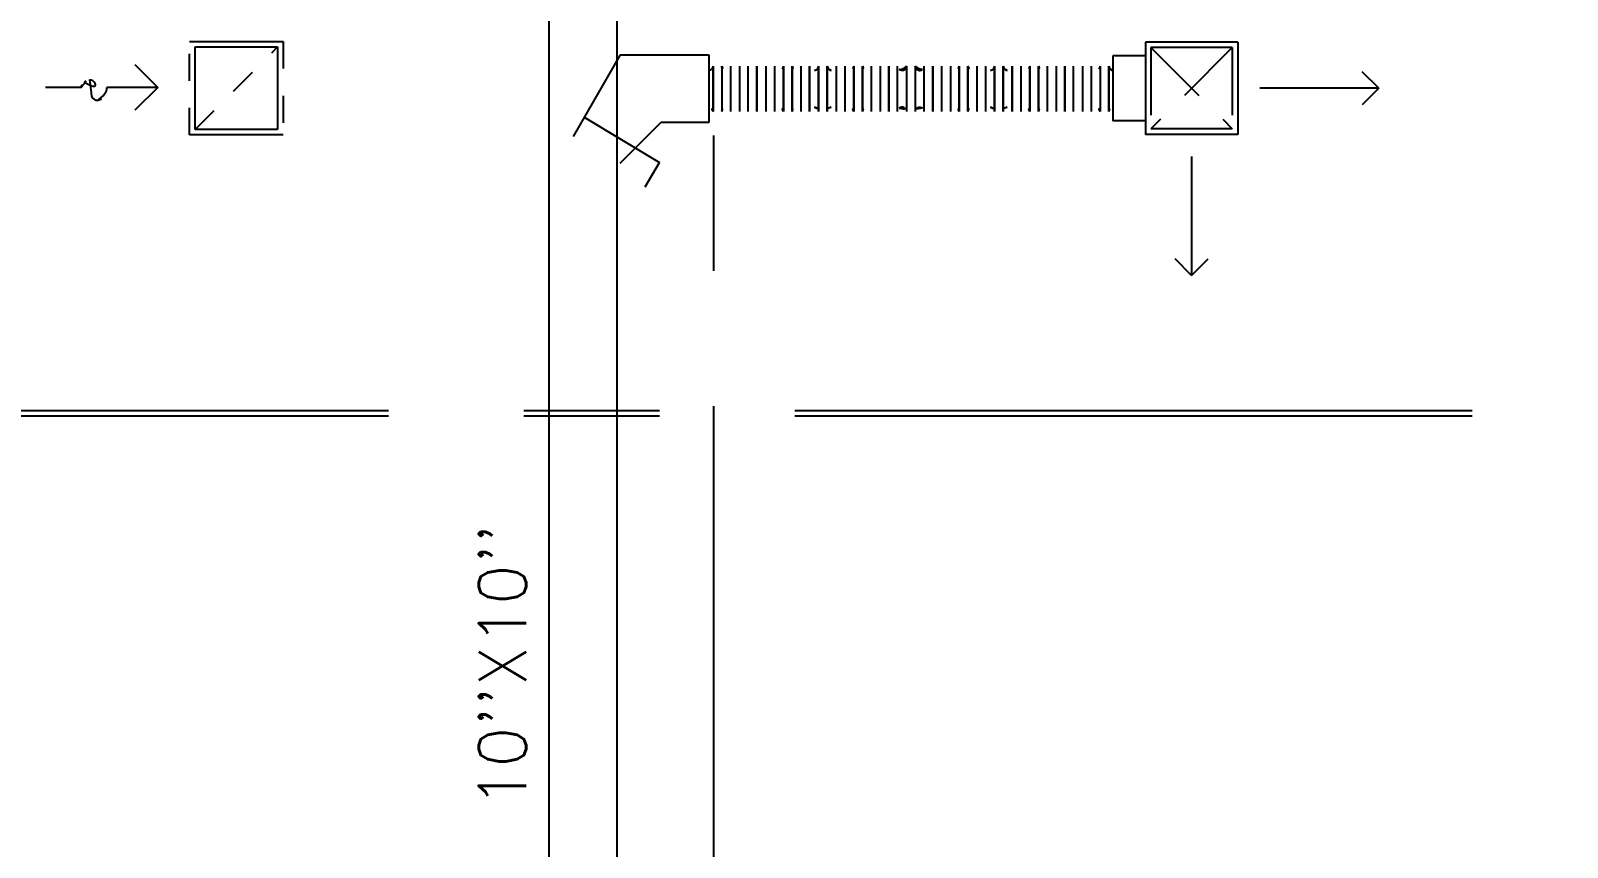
# Model space of a CAD drawing. Extents: x 417866230.2 to 417866327.8, y 43498045.5 to 43498135.4.
# Drawn here: x 417866264.47 to 417866270.15, y 43498089.11 to 43498092.12 of the extents above; entities that cross this region are included whole.
import ezdxf

# ---------------------------------------------------------------- set-up
doc = ezdxf.new("R2010")
doc.units = 0
doc.header["$MEASUREMENT"] = 0
doc.linetypes.add('CENTERX2', pattern=[4, 2.5, -0.5, 0.5, -0.5])
doc.linetypes.add('HIDDEN', pattern=[0.375, 0.25, -0.125])
for name, color, linetype in [('AXES', 11, 'CENTERX2'), ('DUCT', 6, 'CONTINUOUS'), ('M-AC-FLEX', 3, 'CONTINUOUS'), ('M-EGU.', 2, 'CONTINUOUS'), ('SCD', 2, 'CONTINUOUS')]:
    doc.layers.add(name, color=color, linetype=linetype)
doc.styles.add('ROMANS', font='ROMANS.shx', dxfattribs={"width": 0.6})

# ---------------------------------------------------------------- blocks, each defined once
blk = doc.blocks.new('15RCD')
at = {"layer": 'M-EGU.', "linetype": 'HIDDEN'}
for p, q in [((-215.5, -215.5), (-215.5, 215.5)), ((-215.5, 215.5), (215.5, 215.5)), ((215.5, 215.5), (215.5, -215.5)), ((-190.5, -190.5), (190.5, 190.5)), ((215.5, -215.5), (-215.5, -215.5))]:
    blk.add_line(p, q, dxfattribs=at)
at = {"layer": 'M-EGU.'}
for p, q in [((-190.5, -190.5), (-190.5, 190.5)), ((-190.5, 190.5), (190.5, 190.5)), ((190.5, 190.5), (190.5, -190.5)), ((-468.7, 110.1), (-362.7, 4)), ((-717.7, 4), (-880.4, 4)), ((-362.7, 4), (-598.2, 4)), ((-362.7, 4), (-468.7, -102)), ((190.5, -190.5), (-190.5, -190.5))]:
    blk.add_line(p, q, dxfattribs=at)
blk.add_lwpolyline([(-717.7, 4, -0.1324), (-701, 28.2, -0.15664), (-677.9, 37.7, -0.736612), (-658.9, -9.5, 0.774232), (-638, -55.2, 0.203349), (-606.4, -34.6, 0.193808), (-598.2, 4)], format="xyb", dxfattribs=at)

msp = doc.modelspace()

# ---------------------------------------------------------------- linework, layer by layer
at = {"layer": 'AXES'}
for p, q in [((417866266.9969, 43498056.2378), (417866266.9969, 43498134.7153)), ((417866231.2954, 43498090.7221), (417866300.0369, 43498090.7221)), ((417866231.2954, 43498090.7021), (417866300.0369, 43498090.7021))]:
    msp.add_line(p, q, dxfattribs=at)
at = {"layer": 'DUCT'}
for p, q in [((417866266.3891, 43498088.441), (417866266.3891, 43498092.2138)), ((417866266.6391, 43498088.441), (417866266.6391, 43498092.2138)), ((417866266.651, 43498092.0355), (417866266.4771, 43498091.7343)), ((417866266.651, 43498092.0355), (417866266.9779, 43498092.0355)), ((417866266.9779, 43498092.0355), (417866266.9779, 43498091.7855)), ((417866266.5183, 43498091.8056), (417866266.7953, 43498091.6384)), ((417866266.651, 43498091.6355), (417866266.801, 43498091.7855)), ((417866266.9779, 43498091.7855), (417866266.801, 43498091.7855)), ((417866266.7433, 43498091.5482), (417866266.7953, 43498091.6384))]:
    msp.add_line(p, q, dxfattribs=at)
at = {"layer": 'M-AC-FLEX', "color": 11}
for p, q in [((417866266.9933, 43498091.9941), (417866266.9933, 43498091.826)), ((417866266.9933, 43498091.9941), (417866266.9933, 43498091.826)), ((417866266.9933, 43498091.8257), (417866266.9933, 43498091.9938)), ((417866266.9933, 43498091.8257), (417866266.9933, 43498091.9938)), ((417866267.0253, 43498091.9941), (417866267.0253, 43498091.826)), ((417866267.0579, 43498091.9941), (417866267.0579, 43498091.826)), ((417866267.0579, 43498091.9941), (417866267.0579, 43498091.826)), ((417866267.0905, 43498091.9941), (417866267.0905, 43498091.826)), ((417866267.0905, 43498091.9941), (417866267.0905, 43498091.826)), ((417866267.1231, 43498091.8257), (417866267.1231, 43498091.9938)), ((417866267.1551, 43498091.9941), (417866267.1551, 43498091.826)), ((417866267.1551, 43498091.9941), (417866267.1551, 43498091.826)), ((417866267.1551, 43498091.8257), (417866267.1551, 43498091.9938)), ((417866267.1551, 43498091.8257), (417866267.1551, 43498091.9938)), ((417866267.1877, 43498091.9941), (417866267.1877, 43498091.826)), ((417866267.1877, 43498091.9941), (417866267.1877, 43498091.826)), ((417866267.2203, 43498091.9941), (417866267.2203, 43498091.826)), ((417866267.2203, 43498091.9941), (417866267.2203, 43498091.826)), ((417866267.2529, 43498091.9941), (417866267.2529, 43498091.826)), ((417866267.2529, 43498091.9941), (417866267.2529, 43498091.826)), ((417866267.2529, 43498091.8257), (417866267.2529, 43498091.9938)), ((417866267.2529, 43498091.8257), (417866267.2529, 43498091.9938)), ((417866267.2849, 43498091.9941), (417866267.2849, 43498091.826)), ((417866267.2849, 43498091.9941), (417866267.2849, 43498091.826)), ((417866267.2849, 43498091.8257), (417866267.2849, 43498091.9938)), ((417866267.2849, 43498091.8257), (417866267.2849, 43498091.9938)), ((417866267.3175, 43498091.9941), (417866267.3175, 43498091.826)), ((417866267.3175, 43498091.9941), (417866267.3175, 43498091.826)), ((417866267.35, 43498091.9941), (417866267.35, 43498091.826)), ((417866267.35, 43498091.9941), (417866267.35, 43498091.826)), ((417866267.35, 43498091.9941), (417866267.35, 43498091.826)), ((417866267.35, 43498091.8257), (417866267.35, 43498091.9938)), ((417866267.3826, 43498091.9941), (417866267.3826, 43498091.826)), ((417866267.3826, 43498091.9941), (417866267.3826, 43498091.826)), ((417866267.3826, 43498091.8257), (417866267.3826, 43498091.9938)), ((417866267.4146, 43498091.8257), (417866267.4146, 43498091.9938)), ((417866267.4147, 43498091.9941), (417866267.4147, 43498091.826)), ((417866267.4478, 43498091.9941), (417866267.4478, 43498091.826)), ((417866267.4804, 43498091.9941), (417866267.4804, 43498091.826)), ((417866267.4804, 43498091.9941), (417866267.4804, 43498091.826)), ((417866267.513, 43498091.9941), (417866267.513, 43498091.826)), ((417866267.513, 43498091.9941), (417866267.513, 43498091.826)), ((417866267.513, 43498091.8257), (417866267.513, 43498091.9938)), ((417866267.513, 43498091.8257), (417866267.513, 43498091.9938)), ((417866267.545, 43498091.9941), (417866267.545, 43498091.826)), ((417866267.545, 43498091.9941), (417866267.545, 43498091.826)), ((417866267.545, 43498091.8257), (417866267.545, 43498091.9938)), ((417866267.545, 43498091.8257), (417866267.545, 43498091.9938)), ((417866267.5776, 43498091.9941), (417866267.5776, 43498091.826)), ((417866267.5776, 43498091.9941), (417866267.5776, 43498091.826)), ((417866267.6102, 43498091.9941), (417866267.6102, 43498091.826)), ((417866267.6102, 43498091.9941), (417866267.6102, 43498091.826)), ((417866267.6428, 43498091.9941), (417866267.6428, 43498091.826)), ((417866267.6428, 43498091.9941), (417866267.6428, 43498091.826)), ((417866267.6428, 43498091.8257), (417866267.6428, 43498091.9938)), ((417866267.6428, 43498091.8257), (417866267.6428, 43498091.9938)), ((417866267.6748, 43498091.8257), (417866267.6748, 43498091.9938)), ((417866267.7074, 43498091.9941), (417866267.7074, 43498091.826)), ((417866267.7074, 43498091.9941), (417866267.7074, 43498091.826)), ((417866267.7074, 43498091.9941), (417866267.7074, 43498091.826)), ((417866267.7074, 43498091.9941), (417866267.7074, 43498091.826)), ((417866267.74, 43498091.9941), (417866267.74, 43498091.826)), ((417866267.74, 43498091.9941), (417866267.74, 43498091.826)), ((417866267.74, 43498091.9941), (417866267.74, 43498091.826)), ((417866267.74, 43498091.9941), (417866267.74, 43498091.826)), ((417866267.7725, 43498091.8257), (417866267.7725, 43498091.9938)), ((417866267.8046, 43498091.9941), (417866267.8046, 43498091.826)), ((417866267.8046, 43498091.9941), (417866267.8046, 43498091.826)), ((417866267.8046, 43498091.8257), (417866267.8046, 43498091.9938)), ((417866267.8046, 43498091.8257), (417866267.8046, 43498091.9938)), ((417866267.8371, 43498091.9941), (417866267.8371, 43498091.826)), ((417866267.8371, 43498091.9941), (417866267.8371, 43498091.826)), ((417866267.8697, 43498091.9941), (417866267.8697, 43498091.826)), ((417866267.8697, 43498091.9941), (417866267.8697, 43498091.826)), ((417866267.9023, 43498091.9941), (417866267.9023, 43498091.826)), ((417866267.9023, 43498091.9941), (417866267.9023, 43498091.826)), ((417866267.9023, 43498091.8257), (417866267.9023, 43498091.9938)), ((417866267.9023, 43498091.8257), (417866267.9023, 43498091.9938)), ((417866267.9343, 43498091.9941), (417866267.9343, 43498091.826)), ((417866267.9343, 43498091.9941), (417866267.9343, 43498091.826)), ((417866267.9343, 43498091.8257), (417866267.9343, 43498091.9938)), ((417866267.9343, 43498091.8257), (417866267.9343, 43498091.9938)), ((417866267.9669, 43498091.9941), (417866267.9669, 43498091.826)), ((417866267.9669, 43498091.9941), (417866267.9669, 43498091.826)), ((417866267.9995, 43498091.9941), (417866267.9995, 43498091.826)), ((417866268.0327, 43498091.9941), (417866268.0327, 43498091.826)), ((417866268.0327, 43498091.8257), (417866268.0327, 43498091.9938)), ((417866268.0647, 43498091.9941), (417866268.0647, 43498091.826)), ((417866268.0647, 43498091.9941), (417866268.0647, 43498091.826)), ((417866268.0647, 43498091.8257), (417866268.0647, 43498091.9938)), ((417866268.0973, 43498091.9941), (417866268.0973, 43498091.826)), ((417866268.0973, 43498091.9941), (417866268.0973, 43498091.826)), ((417866268.0973, 43498091.9941), (417866268.0973, 43498091.826)), ((417866268.0973, 43498091.8257), (417866268.0973, 43498091.9938)), ((417866268.1299, 43498091.9941), (417866268.1299, 43498091.826)), ((417866268.1299, 43498091.9941), (417866268.1299, 43498091.826)), ((417866268.1625, 43498091.9941), (417866268.1625, 43498091.826)), ((417866268.1625, 43498091.9941), (417866268.1625, 43498091.826)), ((417866268.1625, 43498091.8257), (417866268.1625, 43498091.9938)), ((417866268.1625, 43498091.8257), (417866268.1625, 43498091.9938)), ((417866268.1945, 43498091.9941), (417866268.1945, 43498091.826)), ((417866268.1945, 43498091.9941), (417866268.1945, 43498091.826)), ((417866268.1945, 43498091.8257), (417866268.1945, 43498091.9938)), ((417866268.1945, 43498091.8257), (417866268.1945, 43498091.9938)), ((417866268.2271, 43498091.9941), (417866268.2271, 43498091.826)), ((417866268.2271, 43498091.9941), (417866268.2271, 43498091.826)), ((417866268.2596, 43498091.9941), (417866268.2596, 43498091.826)), ((417866268.2596, 43498091.9941), (417866268.2596, 43498091.826)), ((417866268.2922, 43498091.9941), (417866268.2922, 43498091.826)), ((417866268.2922, 43498091.9941), (417866268.2922, 43498091.826)), ((417866268.2922, 43498091.8257), (417866268.2922, 43498091.9938)), ((417866268.2922, 43498091.8257), (417866268.2922, 43498091.9938)), ((417866268.3243, 43498091.8257), (417866268.3243, 43498091.9938)), ((417866268.3568, 43498091.9941), (417866268.3568, 43498091.826)), ((417866268.3568, 43498091.9941), (417866268.3568, 43498091.826)), ((417866268.3894, 43498091.9941), (417866268.3894, 43498091.826)), ((417866268.3894, 43498091.9941), (417866268.3894, 43498091.826)), ((417866268.422, 43498091.9941), (417866268.422, 43498091.826)), ((417866268.454, 43498091.9941), (417866268.454, 43498091.826)), ((417866268.454, 43498091.9941), (417866268.454, 43498091.826)), ((417866268.454, 43498091.8257), (417866268.454, 43498091.9938)), ((417866268.454, 43498091.8257), (417866268.454, 43498091.9938))]:
    msp.add_line(p, q, dxfattribs=at)
at = {"layer": 'M-AC-FLEX'}
for points in [[(417866266.9779, 43498091.9778, 0.397838), (417866266.9933, 43498091.9941)], [(417866266.9933, 43498091.9941, -0.397837), (417866266.9779, 43498091.9778, -0.397837)], [(417866266.9933, 43498091.9941, -0.397837), (417866266.9779, 43498091.9778, -0.397837)], [(417866267.0253, 43498091.9935, -0.00451), (417866267.0253, 43498091.9938, 1.018005), (417866266.9933, 43498091.9938)], [(417866266.9933, 43498091.9935, 0.00451), (417866266.9933, 43498091.9938, -1.018005), (417866267.0253, 43498091.9938)], [(417866267.0253, 43498091.9941, 1), (417866267.0579, 43498091.9941, -1), (417866267.0905, 43498091.9941)], [(417866267.0253, 43498091.9941, 0.412332), (417866267.0415, 43498091.9778, 0.412332)], [(417866267.0579, 43498091.9941, -1), (417866267.0253, 43498091.9941)], [(417866267.0579, 43498091.9941, -1), (417866267.0905, 43498091.9941)], [(417866267.1231, 43498091.9941, -1), (417866267.0905, 43498091.9941, 1), (417866267.0579, 43498091.9941)], [(417866267.0905, 43498091.9941, 1), (417866267.0579, 43498091.9941)], [(417866267.0905, 43498091.9941, 1), (417866267.1231, 43498091.9941)], [(417866267.1551, 43498091.9935, -0.00451), (417866267.1551, 43498091.9938, 1.018005), (417866267.1231, 43498091.9938)], [(417866267.1231, 43498091.9935, 0.00451), (417866267.1231, 43498091.9938, -1.018005), (417866267.1551, 43498091.9938)], [(417866267.1551, 43498091.9941, 1), (417866267.1877, 43498091.9941, -1), (417866267.2203, 43498091.9941)], [(417866267.1877, 43498091.9941, -1), (417866267.1551, 43498091.9941)], [(417866267.2203, 43498091.9941, 1), (417866267.1877, 43498091.9941)], [(417866267.1877, 43498091.9941, -1), (417866267.2203, 43498091.9941)], [(417866267.2529, 43498091.9941, -1), (417866267.2203, 43498091.9941, 1), (417866267.1877, 43498091.9941)], [(417866267.2203, 43498091.9941, 1), (417866267.2529, 43498091.9941)], [(417866267.2529, 43498091.9941, -0.412332), (417866267.2367, 43498091.9778, -0.412332)], [(417866267.2529, 43498091.9935, 0.00451), (417866267.2529, 43498091.9938, -1.018005), (417866267.2849, 43498091.9938)], [(417866267.2849, 43498091.9935, -0.00451), (417866267.2849, 43498091.9938, 1.018005), (417866267.2529, 43498091.9938)], [(417866267.2849, 43498091.9941, 1), (417866267.3175, 43498091.9941, -1), (417866267.35, 43498091.9941)], [(417866267.3175, 43498091.9941, -1), (417866267.2849, 43498091.9941)], [(417866267.2849, 43498091.9941, 0.412332), (417866267.3011, 43498091.9778, 0.412332)], [(417866267.3175, 43498091.9941, -1), (417866267.35, 43498091.9941)], [(417866267.3826, 43498091.9941, -1), (417866267.35, 43498091.9941, 1), (417866267.3175, 43498091.9941)], [(417866267.35, 43498091.9941, 1), (417866267.3175, 43498091.9941)], [(417866267.35, 43498091.9941, 1), (417866267.3826, 43498091.9941, -1), (417866267.4152, 43498091.9941)], [(417866267.35, 43498091.9941, 1), (417866267.3826, 43498091.9941)], [(417866267.3826, 43498091.9941, -1), (417866267.35, 43498091.9941)], [(417866267.3679, 43498091.9778, 0.385802), (417866267.3826, 43498091.9941, -1), (417866267.4152, 43498091.9941)], [(417866267.3826, 43498091.9941, -0.385802), (417866267.3679, 43498091.9778, -0.385802)], [(417866267.4152, 43498091.9941, 1), (417866267.3826, 43498091.9941)], [(417866267.3826, 43498091.9941, -1), (417866267.4152, 43498091.9941)], [(417866267.4299, 43498091.9778, -0.385802), (417866267.4152, 43498091.9941, 1), (417866267.3826, 43498091.9941)], [(417866267.3826, 43498091.9941, -1), (417866267.4152, 43498091.9941)], [(417866267.4478, 43498091.9941, -1), (417866267.4152, 43498091.9941, 1), (417866267.3826, 43498091.9941)], [(417866267.4152, 43498091.9941, 1), (417866267.3826, 43498091.9941)], [(417866267.4152, 43498091.9941, 1), (417866267.4478, 43498091.9941, -1), (417866267.4804, 43498091.9941)], [(417866267.4152, 43498091.9941, 0.385802), (417866267.4299, 43498091.9778, 0.385802)], [(417866267.4478, 43498091.9941, -1), (417866267.4152, 43498091.9941)], [(417866267.4152, 43498091.9941, 1), (417866267.4478, 43498091.9941)], [(417866267.4804, 43498091.9941, 1), (417866267.4478, 43498091.9941)], [(417866267.4478, 43498091.9941, -1), (417866267.4804, 43498091.9941)], [(417866267.513, 43498091.9941, -1), (417866267.4804, 43498091.9941, 1), (417866267.4478, 43498091.9941)], [(417866267.4804, 43498091.9941, 1), (417866267.513, 43498091.9941)], [(417866267.513, 43498091.9941, -0.412332), (417866267.4968, 43498091.9778, -0.412332)], [(417866267.545, 43498091.9935, -0.00451), (417866267.545, 43498091.9938, 1.018005), (417866267.513, 43498091.9938)], [(417866267.513, 43498091.9935, 0.00451), (417866267.513, 43498091.9938, -1.018005), (417866267.545, 43498091.9938)], [(417866267.545, 43498091.9941, 1), (417866267.5776, 43498091.9941, -1), (417866267.6102, 43498091.9941)], [(417866267.545, 43498091.9941, 0.412332), (417866267.5612, 43498091.9778, 0.412332)], [(417866267.5776, 43498091.9941, -1), (417866267.545, 43498091.9941)], [(417866267.5776, 43498091.9941, -1), (417866267.6102, 43498091.9941)], [(417866267.6428, 43498091.9941, -1), (417866267.6102, 43498091.9941, 1), (417866267.5776, 43498091.9941)], [(417866267.6102, 43498091.9941, 1), (417866267.5776, 43498091.9941)], [(417866267.6102, 43498091.9941, 1), (417866267.6428, 43498091.9941)], [(417866267.6428, 43498091.9935, 0.00451), (417866267.6428, 43498091.9938, -1.018005), (417866267.6748, 43498091.9938)], [(417866267.6748, 43498091.9935, -0.00451), (417866267.6748, 43498091.9938, 1.018005), (417866267.6428, 43498091.9938)], [(417866267.6748, 43498091.9941, 1), (417866267.7074, 43498091.9941, -1), (417866267.74, 43498091.9941)], [(417866267.7074, 43498091.9941, -1), (417866267.6748, 43498091.9941)], [(417866267.6809, 43498091.9813, 0.627854), (417866267.7074, 43498091.9941, -1), (417866267.74, 43498091.9941)], [(417866267.7074, 43498091.9941, -0.627854), (417866267.6809, 43498091.9813, -0.627854)], [(417866267.74, 43498091.9941, 1), (417866267.7074, 43498091.9941)], [(417866267.7074, 43498091.9941, -1), (417866267.74, 43498091.9941)], [(417866267.7664, 43498091.9813, -0.627854), (417866267.74, 43498091.9941, 1), (417866267.7074, 43498091.9941)], [(417866267.7074, 43498091.9941, -1), (417866267.74, 43498091.9941)], [(417866267.7725, 43498091.9941, -1), (417866267.74, 43498091.9941, 1), (417866267.7074, 43498091.9941)], [(417866267.74, 43498091.9941, 1), (417866267.7074, 43498091.9941)], [(417866267.74, 43498091.9941, 0.627854), (417866267.7664, 43498091.9813, 0.627854)], [(417866267.74, 43498091.9941, 1), (417866267.7725, 43498091.9941)], [(417866267.8046, 43498091.9935, -0.00451), (417866267.8046, 43498091.9938, 1.018005), (417866267.7725, 43498091.9938)], [(417866267.7725, 43498091.9935, 0.00451), (417866267.7725, 43498091.9938, -1.018005), (417866267.8046, 43498091.9938)], [(417866267.8046, 43498091.9941, 1), (417866267.8371, 43498091.9941, -1), (417866267.8697, 43498091.9941)], [(417866267.8371, 43498091.9941, -1), (417866267.8046, 43498091.9941)], [(417866267.8697, 43498091.9941, 1), (417866267.8371, 43498091.9941)], [(417866267.8371, 43498091.9941, -1), (417866267.8697, 43498091.9941)], [(417866267.9023, 43498091.9941, -1), (417866267.8697, 43498091.9941, 1), (417866267.8371, 43498091.9941)], [(417866267.8697, 43498091.9941, 1), (417866267.9023, 43498091.9941)], [(417866267.9023, 43498091.9941, -0.412332), (417866267.8861, 43498091.9778, -0.412332)], [(417866267.9023, 43498091.9935, 0.00451), (417866267.9023, 43498091.9938, -1.018005), (417866267.9343, 43498091.9938)], [(417866267.9343, 43498091.9935, -0.00451), (417866267.9343, 43498091.9938, 1.018005), (417866267.9023, 43498091.9938)], [(417866267.9343, 43498091.9941, 1), (417866267.9669, 43498091.9941, -1), (417866267.9995, 43498091.9941)], [(417866267.9669, 43498091.9941, -1), (417866267.9343, 43498091.9941)], [(417866267.9343, 43498091.9941, 0.412332), (417866267.9505, 43498091.9778, 0.412332)], [(417866267.9669, 43498091.9941, -1), (417866267.9995, 43498091.9941)], [(417866268.0321, 43498091.9941, -1), (417866267.9995, 43498091.9941, 1), (417866267.9669, 43498091.9941)], [(417866267.9995, 43498091.9941, 1), (417866267.9669, 43498091.9941)], [(417866267.9995, 43498091.9941, 1), (417866268.0321, 43498091.9941, -1), (417866268.0647, 43498091.9941)], [(417866267.9995, 43498091.9941, 1), (417866268.0321, 43498091.9941)], [(417866268.0321, 43498091.9941, -1), (417866267.9995, 43498091.9941)], [(417866268.0174, 43498091.9778, 0.385802), (417866268.0321, 43498091.9941, -1), (417866268.0647, 43498091.9941)], [(417866268.0321, 43498091.9941, -0.385802), (417866268.0174, 43498091.9778, -0.385802)], [(417866268.0321, 43498091.9941, -1), (417866268.0647, 43498091.9941)], [(417866268.0973, 43498091.9941, -1), (417866268.0647, 43498091.9941, 1), (417866268.0321, 43498091.9941)], [(417866268.0647, 43498091.9941, 1), (417866268.0321, 43498091.9941)], [(417866268.0647, 43498091.9941, 1), (417866268.0321, 43498091.9941)], [(417866268.0321, 43498091.9941, -1), (417866268.0647, 43498091.9941)], [(417866268.0794, 43498091.9778, -0.385802), (417866268.0647, 43498091.9941, 1), (417866268.0321, 43498091.9941)], [(417866268.0647, 43498091.9941, 1), (417866268.0973, 43498091.9941, -1), (417866268.1299, 43498091.9941)], [(417866268.0973, 43498091.9941, -1), (417866268.0647, 43498091.9941)], [(417866268.0647, 43498091.9941, 1), (417866268.0973, 43498091.9941)], [(417866268.0647, 43498091.9941, 0.385802), (417866268.0794, 43498091.9778, 0.385802)], [(417866268.1299, 43498091.9941, 1), (417866268.0973, 43498091.9941)], [(417866268.0973, 43498091.9941, -1), (417866268.1299, 43498091.9941)], [(417866268.1625, 43498091.9941, -1), (417866268.1299, 43498091.9941, 1), (417866268.0973, 43498091.9941)], [(417866268.1299, 43498091.9941, 1), (417866268.1625, 43498091.9941)], [(417866268.1625, 43498091.9941, -0.412332), (417866268.1463, 43498091.9778, -0.412332)], [(417866268.1945, 43498091.9935, -0.00451), (417866268.1945, 43498091.9938, 1.018005), (417866268.1625, 43498091.9938)], [(417866268.1625, 43498091.9935, 0.00451), (417866268.1625, 43498091.9938, -1.018005), (417866268.1945, 43498091.9938)], [(417866268.1945, 43498091.9941, 1), (417866268.2271, 43498091.9941, -1), (417866268.2596, 43498091.9941)], [(417866268.1945, 43498091.9941, 0.412332), (417866268.2107, 43498091.9778, 0.412332)], [(417866268.2271, 43498091.9941, -1), (417866268.1945, 43498091.9941)], [(417866268.2271, 43498091.9941, -1), (417866268.2596, 43498091.9941)], [(417866268.2922, 43498091.9941, -1), (417866268.2596, 43498091.9941, 1), (417866268.2271, 43498091.9941)], [(417866268.2596, 43498091.9941, 1), (417866268.2271, 43498091.9941)], [(417866268.2596, 43498091.9941, 1), (417866268.2922, 43498091.9941)], [(417866268.2922, 43498091.9935, 0.00451), (417866268.2922, 43498091.9938, -1.018005), (417866268.3243, 43498091.9938)], [(417866268.3243, 43498091.9935, -0.00451), (417866268.3243, 43498091.9938, 1.018005), (417866268.2922, 43498091.9938)], [(417866268.3243, 43498091.9941, 1), (417866268.3568, 43498091.9941, -1), (417866268.3894, 43498091.9941)], [(417866268.3568, 43498091.9941, -1), (417866268.3243, 43498091.9941)], [(417866268.3894, 43498091.9941, 1), (417866268.3568, 43498091.9941)], [(417866268.3568, 43498091.9941, -1), (417866268.3894, 43498091.9941)], [(417866268.422, 43498091.9941, -1), (417866268.3894, 43498091.9941, 1), (417866268.3568, 43498091.9941)], [(417866268.3894, 43498091.9941, 1), (417866268.422, 43498091.9941)], [(417866268.422, 43498091.9941, -0.412332), (417866268.4058, 43498091.9778, -0.412332)], [(417866268.422, 43498091.9935, 0.00451), (417866268.422, 43498091.9938, -1.018005), (417866268.454, 43498091.9938)], [(417866268.454, 43498091.9935, -0.00451), (417866268.454, 43498091.9938, 1.018005), (417866268.422, 43498091.9938)], [(417866268.4694, 43498091.9778, -0.397838), (417866268.454, 43498091.9941)], [(417866268.454, 43498091.9941, 0.397837), (417866268.4694, 43498091.9778, 0.397837)], [(417866268.454, 43498091.9941, 0.397837), (417866268.4694, 43498091.9778, 0.397837)], [(417866266.9933, 43498091.826, 0.412332), (417866266.9771, 43498091.8423, 0.412332)], [(417866266.9933, 43498091.826, 0.397837), (417866266.9779, 43498091.8422, 0.397837)], [(417866266.9933, 43498091.826, -0.00451), (417866266.9933, 43498091.8257, 0.008922), (417866266.9933, 43498091.8251)], [(417866267.0253, 43498091.826, -0.999838), (417866266.9933, 43498091.8254)], [(417866266.9933, 43498091.826, 0.999838), (417866267.0253, 43498091.8254)], [(417866266.9933, 43498091.826, 0.999838), (417866267.0253, 43498091.8254)], [(417866267.0253, 43498091.826, -0.999838), (417866266.9933, 43498091.8254)], [(417866266.9933, 43498091.8254, -0.004461), (417866266.9933, 43498091.8257)], [(417866266.9933, 43498091.8254, -0.004461), (417866266.9933, 43498091.8257)], [(417866266.9933, 43498091.8257, 0.008922), (417866266.9933, 43498091.8251)], [(417866267.0253, 43498091.826, -0.412332), (417866267.0415, 43498091.8423, -0.412332)], [(417866267.0253, 43498091.826, -1), (417866267.0579, 43498091.826, 1), (417866267.0905, 43498091.826)], [(417866267.0253, 43498091.826, 0.00451), (417866267.0253, 43498091.8257, -0.008922), (417866267.0253, 43498091.8251)], [(417866267.0253, 43498091.8254, 0.004461), (417866267.0253, 43498091.8257)], [(417866267.0253, 43498091.8257, -0.008922), (417866267.0253, 43498091.8251)], [(417866267.0253, 43498091.8254, 0.004461), (417866267.0253, 43498091.8257)], [(417866267.1231, 43498091.826, 1), (417866267.0905, 43498091.826, -1), (417866267.0579, 43498091.826)], [(417866267.1231, 43498091.826, -0.00451), (417866267.1231, 43498091.8257, 0.008922), (417866267.1231, 43498091.8251)], [(417866267.1551, 43498091.826, -0.999838), (417866267.1231, 43498091.8254)], [(417866267.1231, 43498091.826, 0.999838), (417866267.1551, 43498091.8254)], [(417866267.1231, 43498091.826, 0.999838), (417866267.1551, 43498091.8254)], [(417866267.1551, 43498091.826, -0.999838), (417866267.1231, 43498091.8254)], [(417866267.1231, 43498091.8254, -0.004461), (417866267.1231, 43498091.8257)], [(417866267.1231, 43498091.8254, -0.004461), (417866267.1231, 43498091.8257)], [(417866267.1231, 43498091.8257, 0.008922), (417866267.1231, 43498091.8251)], [(417866267.1551, 43498091.826, -1), (417866267.1877, 43498091.826, 1), (417866267.2203, 43498091.826)], [(417866267.1551, 43498091.826, 0.00451), (417866267.1551, 43498091.8257, -0.008922), (417866267.1551, 43498091.8251)], [(417866267.1551, 43498091.8254, 0.004461), (417866267.1551, 43498091.8257)], [(417866267.1551, 43498091.8257, -0.008922), (417866267.1551, 43498091.8251)], [(417866267.1551, 43498091.8254, 0.004461), (417866267.1551, 43498091.8257)], [(417866267.2529, 43498091.826, 1), (417866267.2203, 43498091.826, -1), (417866267.1877, 43498091.826)], [(417866267.2529, 43498091.826, 0.412332), (417866267.2367, 43498091.8423, 0.412332)], [(417866267.2529, 43498091.826, 0.999838), (417866267.2849, 43498091.8254)], [(417866267.2529, 43498091.826, 0.999838), (417866267.2849, 43498091.8254)], [(417866267.2849, 43498091.826, -0.999838), (417866267.2529, 43498091.8254)], [(417866267.2529, 43498091.826, -0.00451), (417866267.2529, 43498091.8257, 0.008922), (417866267.2529, 43498091.8251)], [(417866267.2849, 43498091.826, -0.999838), (417866267.2529, 43498091.8254)], [(417866267.2529, 43498091.8254, -0.004461), (417866267.2529, 43498091.8257)], [(417866267.2529, 43498091.8257, 0.008922), (417866267.2529, 43498091.8251)], [(417866267.2529, 43498091.8254, -0.004461), (417866267.2529, 43498091.8257)], [(417866267.2849, 43498091.826, -1), (417866267.3175, 43498091.826, 1), (417866267.35, 43498091.826)], [(417866267.2849, 43498091.826, -0.412332), (417866267.3011, 43498091.8423, -0.412332)], [(417866267.2849, 43498091.826, 0.00451), (417866267.2849, 43498091.8257, -0.008922), (417866267.2849, 43498091.8251)], [(417866267.2849, 43498091.8254, 0.004461), (417866267.2849, 43498091.8257)], [(417866267.2849, 43498091.8254, 0.004461), (417866267.2849, 43498091.8257)], [(417866267.2849, 43498091.8257, -0.008922), (417866267.2849, 43498091.8251)], [(417866267.3826, 43498091.826, 1), (417866267.35, 43498091.826, -1), (417866267.3175, 43498091.826)], [(417866267.35, 43498091.826, -1), (417866267.3826, 43498091.826, 1), (417866267.4152, 43498091.826)], [(417866267.35, 43498091.826, 0.00451), (417866267.35, 43498091.8257, -0.008922), (417866267.35, 43498091.8251)], [(417866267.35, 43498091.8254, 0.004461), (417866267.35, 43498091.8257)], [(417866267.3679, 43498091.8422, -0.385802), (417866267.3826, 43498091.826, 1), (417866267.4152, 43498091.826)], [(417866267.4478, 43498091.826, 1), (417866267.4152, 43498091.826, -1), (417866267.3826, 43498091.826)], [(417866267.4299, 43498091.8422, 0.385802), (417866267.4152, 43498091.826, -1), (417866267.3826, 43498091.826)], [(417866267.3826, 43498091.826, -0.00451), (417866267.3826, 43498091.8257, 0.008922), (417866267.3826, 43498091.8251)], [(417866267.3826, 43498091.8254, -0.004461), (417866267.3826, 43498091.8257)], [(417866267.4152, 43498091.826, -1), (417866267.4478, 43498091.826, 1), (417866267.4804, 43498091.826)], [(417866267.4152, 43498091.826, 0.00451), (417866267.4152, 43498091.8257, -0.008922), (417866267.4152, 43498091.8251)], [(417866267.4152, 43498091.8254, 0.004461), (417866267.4152, 43498091.8257)], [(417866267.513, 43498091.826, 1), (417866267.4804, 43498091.826, -1), (417866267.4478, 43498091.826)], [(417866267.4478, 43498091.826, -0.00451), (417866267.4478, 43498091.8257, 0.008922), (417866267.4478, 43498091.8251)], [(417866267.4478, 43498091.8254, -0.004461), (417866267.4478, 43498091.8257)], [(417866267.513, 43498091.826, 0.412332), (417866267.4968, 43498091.8423, 0.412332)], [(417866267.513, 43498091.826, -0.00451), (417866267.513, 43498091.8257, 0.008922), (417866267.513, 43498091.8251)], [(417866267.545, 43498091.826, -0.999838), (417866267.513, 43498091.8254)], [(417866267.513, 43498091.826, 0.999838), (417866267.545, 43498091.8254)], [(417866267.513, 43498091.826, 0.999838), (417866267.545, 43498091.8254)], [(417866267.545, 43498091.826, -0.999838), (417866267.513, 43498091.8254)], [(417866267.513, 43498091.8254, -0.004461), (417866267.513, 43498091.8257)], [(417866267.513, 43498091.8254, -0.004461), (417866267.513, 43498091.8257)], [(417866267.513, 43498091.8257, 0.008922), (417866267.513, 43498091.8251)], [(417866267.545, 43498091.826, -0.412332), (417866267.5612, 43498091.8423, -0.412332)], [(417866267.545, 43498091.826, -1), (417866267.5776, 43498091.826, 1), (417866267.6102, 43498091.826)], [(417866267.545, 43498091.826, 0.00451), (417866267.545, 43498091.8257, -0.008922), (417866267.545, 43498091.8251)], [(417866267.545, 43498091.8254, 0.004461), (417866267.545, 43498091.8257)], [(417866267.545, 43498091.8257, -0.008922), (417866267.545, 43498091.8251)], [(417866267.545, 43498091.8254, 0.004461), (417866267.545, 43498091.8257)], [(417866267.6428, 43498091.826, 1), (417866267.6102, 43498091.826, -1), (417866267.5776, 43498091.826)], [(417866267.6428, 43498091.826, 0.999838), (417866267.6748, 43498091.8254)], [(417866267.6748, 43498091.826, -0.999838), (417866267.6428, 43498091.8254)], [(417866267.6428, 43498091.826, -0.00451), (417866267.6428, 43498091.8257, 0.008922), (417866267.6428, 43498091.8251)], [(417866267.6748, 43498091.826, -0.999838), (417866267.6428, 43498091.8254)], [(417866267.6428, 43498091.826, 0.999838), (417866267.6748, 43498091.8254)], [(417866267.6428, 43498091.8254, -0.004461), (417866267.6428, 43498091.8257)], [(417866267.6428, 43498091.8257, 0.008922), (417866267.6428, 43498091.8251)], [(417866267.6428, 43498091.8254, -0.004461), (417866267.6428, 43498091.8257)], [(417866267.6748, 43498091.826, -1), (417866267.7074, 43498091.826, 1), (417866267.74, 43498091.826)], [(417866267.6748, 43498091.826, 0.00451), (417866267.6748, 43498091.8257, -0.008922), (417866267.6748, 43498091.8251)], [(417866267.6748, 43498091.8254, 0.004461), (417866267.6748, 43498091.8257)], [(417866267.6748, 43498091.8254, 0.004461), (417866267.6748, 43498091.8257)], [(417866267.6748, 43498091.8257, -0.008922), (417866267.6748, 43498091.8251)], [(417866267.6809, 43498091.8387, -0.627854), (417866267.7074, 43498091.826, 1), (417866267.74, 43498091.826)], [(417866267.7664, 43498091.8387, 0.627854), (417866267.74, 43498091.826, -1), (417866267.7074, 43498091.826)], [(417866267.7725, 43498091.826, 1), (417866267.74, 43498091.826, -1), (417866267.7074, 43498091.826)], [(417866267.7725, 43498091.826, -0.00451), (417866267.7725, 43498091.8257, 0.008922), (417866267.7725, 43498091.8251)], [(417866267.8046, 43498091.826, -0.999838), (417866267.7725, 43498091.8254)], [(417866267.7725, 43498091.826, 0.999838), (417866267.8046, 43498091.8254)], [(417866267.7725, 43498091.826, 0.999838), (417866267.8046, 43498091.8254)], [(417866267.8046, 43498091.826, -0.999838), (417866267.7725, 43498091.8254)], [(417866267.7725, 43498091.8254, -0.004461), (417866267.7725, 43498091.8257)], [(417866267.7725, 43498091.8254, -0.004461), (417866267.7725, 43498091.8257)], [(417866267.7725, 43498091.8257, 0.008922), (417866267.7725, 43498091.8251)], [(417866267.8046, 43498091.826, -1), (417866267.8371, 43498091.826, 1), (417866267.8697, 43498091.826)], [(417866267.8046, 43498091.826, 0.00451), (417866267.8046, 43498091.8257, -0.008922), (417866267.8046, 43498091.8251)], [(417866267.8046, 43498091.8254, 0.004461), (417866267.8046, 43498091.8257)], [(417866267.8046, 43498091.8257, -0.008922), (417866267.8046, 43498091.8251)], [(417866267.8046, 43498091.8254, 0.004461), (417866267.8046, 43498091.8257)], [(417866267.9023, 43498091.826, 1), (417866267.8697, 43498091.826, -1), (417866267.8371, 43498091.826)], [(417866267.9023, 43498091.826, 0.412332), (417866267.8861, 43498091.8423, 0.412332)], [(417866267.9023, 43498091.826, 0.999838), (417866267.9343, 43498091.8254)], [(417866267.9343, 43498091.826, -0.999838), (417866267.9023, 43498091.8254)], [(417866267.9023, 43498091.826, -0.00451), (417866267.9023, 43498091.8257, 0.008922), (417866267.9023, 43498091.8251)], [(417866267.9343, 43498091.826, -0.999838), (417866267.9023, 43498091.8254)], [(417866267.9023, 43498091.826, 0.999838), (417866267.9343, 43498091.8254)], [(417866267.9023, 43498091.8254, -0.004461), (417866267.9023, 43498091.8257)], [(417866267.9023, 43498091.8257, 0.008922), (417866267.9023, 43498091.8251)], [(417866267.9023, 43498091.8254, -0.004461), (417866267.9023, 43498091.8257)], [(417866267.9343, 43498091.826, -1), (417866267.9669, 43498091.826, 1), (417866267.9995, 43498091.826)], [(417866267.9343, 43498091.826, -0.412332), (417866267.9505, 43498091.8423, -0.412332)], [(417866267.9343, 43498091.826, 0.00451), (417866267.9343, 43498091.8257, -0.008922), (417866267.9343, 43498091.8251)], [(417866267.9343, 43498091.8254, 0.004461), (417866267.9343, 43498091.8257)], [(417866267.9343, 43498091.8254, 0.004461), (417866267.9343, 43498091.8257)], [(417866267.9343, 43498091.8257, -0.008922), (417866267.9343, 43498091.8251)], [(417866268.0321, 43498091.826, 1), (417866267.9995, 43498091.826, -1), (417866267.9669, 43498091.826)], [(417866267.9995, 43498091.826, -1), (417866268.0321, 43498091.826, 1), (417866268.0647, 43498091.826)], [(417866267.9995, 43498091.826, 0.00451), (417866267.9995, 43498091.8257, -0.008922), (417866267.9995, 43498091.8251)], [(417866267.9995, 43498091.8254, 0.004461), (417866267.9995, 43498091.8257)], [(417866268.0174, 43498091.8422, -0.385802), (417866268.0321, 43498091.826, 1), (417866268.0647, 43498091.826)], [(417866268.0973, 43498091.826, 1), (417866268.0647, 43498091.826, -1), (417866268.0321, 43498091.826)], [(417866268.0794, 43498091.8422, 0.385802), (417866268.0647, 43498091.826, -1), (417866268.0321, 43498091.826)], [(417866268.0321, 43498091.826, -0.00451), (417866268.0321, 43498091.8257, 0.008922), (417866268.0321, 43498091.8251)], [(417866268.0321, 43498091.8254, -0.004461), (417866268.0321, 43498091.8257)], [(417866268.0647, 43498091.826, -1), (417866268.0973, 43498091.826, 1), (417866268.1299, 43498091.826)], [(417866268.0647, 43498091.826, 0.00451), (417866268.0647, 43498091.8257, -0.008922), (417866268.0647, 43498091.8251)], [(417866268.0647, 43498091.8254, 0.004461), (417866268.0647, 43498091.8257)], [(417866268.1625, 43498091.826, 1), (417866268.1299, 43498091.826, -1), (417866268.0973, 43498091.826)], [(417866268.0973, 43498091.826, -0.00451), (417866268.0973, 43498091.8257, 0.008922), (417866268.0973, 43498091.8251)], [(417866268.0973, 43498091.8254, -0.004461), (417866268.0973, 43498091.8257)], [(417866268.1625, 43498091.826, 0.412332), (417866268.1463, 43498091.8423, 0.412332)], [(417866268.1625, 43498091.826, 0.999838), (417866268.1945, 43498091.8254)], [(417866268.1625, 43498091.826, 0.999838), (417866268.1945, 43498091.8254)], [(417866268.1625, 43498091.826, -0.00451), (417866268.1625, 43498091.8257, 0.008922), (417866268.1625, 43498091.8251)], [(417866268.1945, 43498091.826, -0.999838), (417866268.1625, 43498091.8254)], [(417866268.1945, 43498091.826, -0.999838), (417866268.1625, 43498091.8254)], [(417866268.1625, 43498091.8254, -0.004461), (417866268.1625, 43498091.8257)], [(417866268.1625, 43498091.8254, -0.004461), (417866268.1625, 43498091.8257)], [(417866268.1625, 43498091.8257, 0.008922), (417866268.1625, 43498091.8251)], [(417866268.1945, 43498091.826, -0.412332), (417866268.2107, 43498091.8423, -0.412332)], [(417866268.1945, 43498091.826, -1), (417866268.2271, 43498091.826, 1), (417866268.2596, 43498091.826)], [(417866268.1945, 43498091.826, 0.00451), (417866268.1945, 43498091.8257, -0.008922), (417866268.1945, 43498091.8251)], [(417866268.1945, 43498091.8254, 0.004461), (417866268.1945, 43498091.8257)], [(417866268.1945, 43498091.8257, -0.008922), (417866268.1945, 43498091.8251)], [(417866268.1945, 43498091.8254, 0.004461), (417866268.1945, 43498091.8257)], [(417866268.2922, 43498091.826, 1), (417866268.2596, 43498091.826, -1), (417866268.2271, 43498091.826)], [(417866268.2922, 43498091.826, 0.999838), (417866268.3243, 43498091.8254)], [(417866268.3243, 43498091.826, -0.999838), (417866268.2922, 43498091.8254)], [(417866268.2922, 43498091.826, -0.00451), (417866268.2922, 43498091.8257, 0.008922), (417866268.2922, 43498091.8251)], [(417866268.3243, 43498091.826, -0.999838), (417866268.2922, 43498091.8254)], [(417866268.2922, 43498091.826, 0.999838), (417866268.3243, 43498091.8254)], [(417866268.2922, 43498091.8254, -0.004461), (417866268.2922, 43498091.8257)], [(417866268.2922, 43498091.8257, 0.008922), (417866268.2922, 43498091.8251)], [(417866268.2922, 43498091.8254, -0.004461), (417866268.2922, 43498091.8257)], [(417866268.3243, 43498091.826, -1), (417866268.3568, 43498091.826, 1), (417866268.3894, 43498091.826)], [(417866268.3243, 43498091.826, 0.00451), (417866268.3243, 43498091.8257, -0.008922), (417866268.3243, 43498091.8251)], [(417866268.3243, 43498091.8254, 0.004461), (417866268.3243, 43498091.8257)], [(417866268.3243, 43498091.8254, 0.004461), (417866268.3243, 43498091.8257)], [(417866268.3243, 43498091.8257, -0.008922), (417866268.3243, 43498091.8251)], [(417866268.422, 43498091.826, 1), (417866268.3894, 43498091.826, -1), (417866268.3568, 43498091.826)], [(417866268.422, 43498091.826, 0.412332), (417866268.4058, 43498091.8423, 0.412332)], [(417866268.422, 43498091.826, 0.999838), (417866268.454, 43498091.8254)], [(417866268.454, 43498091.826, -0.999838), (417866268.422, 43498091.8254)], [(417866268.422, 43498091.826, -0.00451), (417866268.422, 43498091.8257, 0.008922), (417866268.422, 43498091.8251)], [(417866268.454, 43498091.826, -0.999838), (417866268.422, 43498091.8254)], [(417866268.422, 43498091.826, 0.999838), (417866268.454, 43498091.8254)], [(417866268.422, 43498091.8254, -0.004461), (417866268.422, 43498091.8257)], [(417866268.422, 43498091.8257, 0.008922), (417866268.422, 43498091.8251)], [(417866268.422, 43498091.8254, -0.004461), (417866268.422, 43498091.8257)], [(417866268.454, 43498091.826, -0.412332), (417866268.4702, 43498091.8423, -0.412332)], [(417866268.454, 43498091.826, -0.397837), (417866268.4694, 43498091.8422, -0.397837)], [(417866268.454, 43498091.826, 0.00451), (417866268.454, 43498091.8257, -0.008922), (417866268.454, 43498091.8251)], [(417866268.454, 43498091.8254, 0.004461), (417866268.454, 43498091.8257)], [(417866268.454, 43498091.8254, 0.004461), (417866268.454, 43498091.8257)], [(417866268.454, 43498091.8257, -0.008922), (417866268.454, 43498091.8251)]]:
    msp.add_lwpolyline(points, format="xyb", dxfattribs=at)
at = {"layer": 'M-EGU.'}
for p, q in [((417866268.9302, 43498092.0825), (417866268.5894, 43498092.0825)), ((417866268.5894, 43498092.0825), (417866268.5894, 43498091.7417)), ((417866268.9302, 43498092.0825), (417866268.9302, 43498091.7417)), ((417866268.5894, 43498092.0321), (417866268.4694, 43498092.0321)), ((417866268.4694, 43498092.0321), (417866268.4694, 43498091.7921)), ((417866269.451, 43498091.9121), (417866269.3899, 43498091.9732)), ((417866269.451, 43498091.9121), (417866269.0122, 43498091.9121)), ((417866269.451, 43498091.9121), (417866269.3899, 43498091.851)), ((417866268.5894, 43498091.7921), (417866268.4694, 43498091.7921)), ((417866268.9302, 43498091.7417), (417866268.5894, 43498091.7417)), ((417866268.7598, 43498091.6597), (417866268.7598, 43498091.2209)), ((417866268.7598, 43498091.2209), (417866268.6987, 43498091.282)), ((417866268.7598, 43498091.2209), (417866268.8209, 43498091.282))]:
    msp.add_line(p, q, dxfattribs=at)
at = {"layer": 'M-EGU.', "linetype": 'HIDDEN'}
for p, q in [((417866268.9102, 43498092.0625), (417866268.6094, 43498092.0625)), ((417866268.9102, 43498092.0625), (417866268.6094, 43498091.7617)), ((417866268.6094, 43498092.0625), (417866268.9102, 43498091.7617)), ((417866268.6094, 43498092.0625), (417866268.6094, 43498091.7617)), ((417866268.9102, 43498092.0625), (417866268.9102, 43498091.7617)), ((417866268.9102, 43498091.7617), (417866268.6094, 43498091.7617))]:
    msp.add_line(p, q, dxfattribs=at)

# ---------------------------------------------------------------- block references
at = {"layer": 'M-EGU.', "xscale": 0.000800000011920929, "yscale": 0.0007999999970197678, "zscale": 0.0008}
msp.add_blockref('15RCD', (417866265.2338, 43498091.9121), dxfattribs=at)

# ---------------------------------------------------------------- texts
at = {"layer": 'SCD', "style": 'ROMANS'}
msp.add_text("10''X10''", height=0.175, rotation=90, dxfattribs=at).set_placement((417866266.3034, 43498089.2537))

doc.saveas('drawing.dxf')
